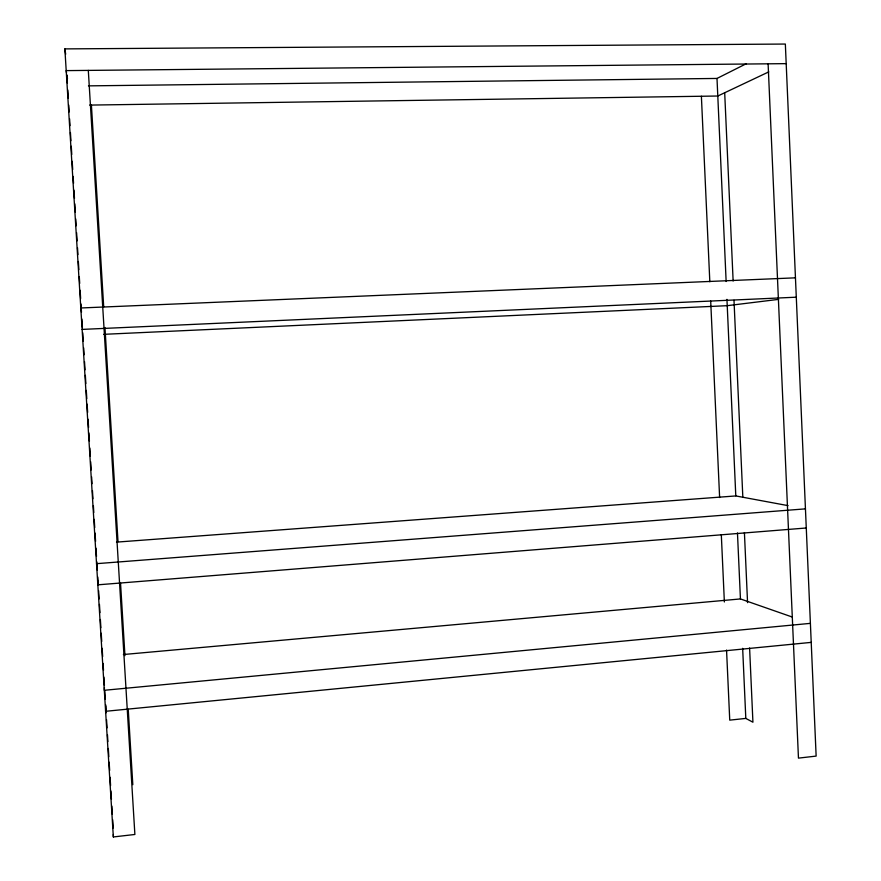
<?xml version="1.0" encoding="UTF-8"?>
<svg xmlns="http://www.w3.org/2000/svg" width="881" height="881" viewBox="0 0 881 881"><rect width="100%" height="100%" fill="white"/><g stroke="black" fill="none" stroke-linecap="round" stroke-linejoin="round"><path stroke-width="1.32" d="M88.309 70.403L134.881 834.472L113.341 836.95L113.352 834.483M105.775 705.901L105.61 711.297L811.225 642.381M104.421 687.554L104.321 690.286L810.399 623.363M98.187 580.854L97.835 584.83L806.269 527.994M88.463 85.864L717.002 78.442L746.284 63.707M768.783 71.879L717.795 96.018L89.642 105.092M778.683 299.353L727.232 305.685L103.738 334.328M749.599 647.998L752.925 722.211L745.811 718.411L729.743 720.14L726.55 650.057M123.395 654.528L740.436 598.937L792.261 617.03M96.525 563.675L805.443 508.866M116.501 542.123L735.8 495.937L788.032 505.628M82.12 329.406L796.292 297.194M80.799 307.976L795.455 277.834M786.193 63.641L66.196 70.612L66.538 72.76M113.341 836.95L64.864 48.895L785.345 44.05L816.136 756.096L798.461 758.123L768.111 63.817M67.055 75.953L67.485 78.629M64.864 48.895L65.679 54.204M91.404 105.07L103.705 306.896M104.96 327.49L118.01 541.683M120.521 582.881L124.948 655.651M128.219 709.194L132.811 784.707M66.879 74.896L67.385 83.133M67.815 89.983L68.322 98.22M68.74 105.081L69.159 111.942M69.588 118.792L70.006 125.653M70.425 132.513L70.932 140.751M71.273 146.235L71.779 154.461M72.198 161.322L72.705 169.548M73.123 176.409L73.552 183.27M73.971 190.131L74.478 198.357M74.819 203.852L75.326 212.079M75.744 218.94L76.162 225.8M76.592 232.661L77.099 240.887M77.517 247.748L77.935 254.609M78.354 261.47L78.861 269.696M79.29 276.557L79.708 283.418M80.127 290.278L80.634 298.505M80.975 303.989L81.481 312.226M81.9 319.087L82.407 327.314M82.748 332.798L83.254 341.035M83.673 347.896L84.102 354.746M84.521 361.606L85.028 369.844M85.358 375.328L85.864 383.554M86.294 390.415L86.801 398.653M87.131 404.137L87.637 412.363M88.067 419.224L88.574 427.461M88.904 432.945L89.41 441.172M89.84 448.033L90.347 456.27M90.677 461.754L91.183 469.98M91.602 476.841L92.031 483.702M92.45 490.563L92.957 498.789M93.375 505.65L93.804 512.511M94.223 519.372L94.73 527.598M95.071 533.082L95.577 541.319M95.996 548.18L96.503 556.407M96.833 561.891L97.339 570.128M97.769 576.989L98.276 585.215M98.606 590.699L99.113 598.937M99.454 604.421L99.96 612.647M100.379 619.508L100.886 627.746M101.227 633.23L101.733 641.456M102.152 648.317L102.659 656.554M103.077 663.415L103.506 670.265M103.925 677.126L104.432 685.363M104.773 690.847L105.279 699.073M105.61 704.569L106.116 712.795M106.546 719.656L107.053 727.882M107.471 734.743L107.889 741.604M108.319 748.465L108.815 756.691M109.156 762.186L109.662 770.412M110.081 777.273L110.588 785.5M110.929 790.984L111.435 799.221M111.854 806.082L112.361 814.308M112.702 819.793L113.209 828.03M701.386 96.26L709.822 281.777M710.692 301.016L719.623 497.523M721.308 534.624L724.369 601.965M724.689 92.747L733.135 281.039M733.994 300.278L742.815 496.818M744.412 532.553L747.562 602.648M717.002 78.442L726.142 281.502M726.946 299.364L735.789 495.827M737.463 532.928L740.436 598.871M742.661 648.339L745.811 718.411"/></g></svg>
